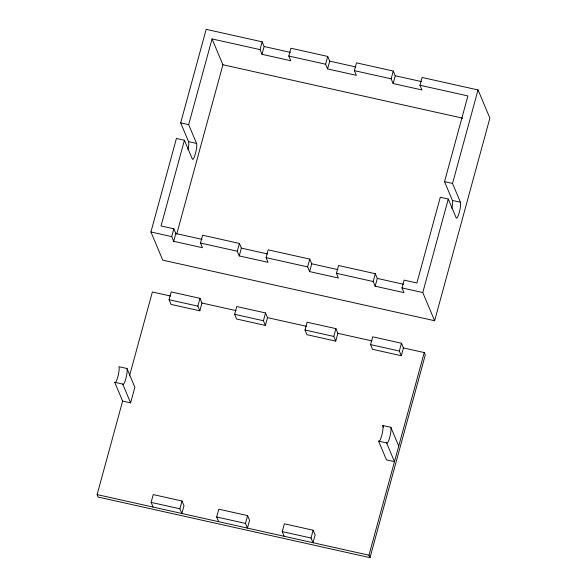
<?xml version="1.0" encoding="UTF-8"?>
<svg xmlns="http://www.w3.org/2000/svg" width="587" height="587" viewBox="0 0 587 587"><rect width="100%" height="100%" fill="white"/><g stroke="black" fill="none" stroke-linecap="round" stroke-linejoin="round"><path stroke-width="0.88" d="M150.925 231.975L176.43 138.459L184.421 140.234L192.323 159.026A8.335 1.519 -77.4 0 0 195.434 153.574A8.335 1.519 -77.4 0 0 196.572 143.433L188.676 124.649L212.054 38.925L260.034 49.616L262.007 54.312L290.785 60.725L288.811 56.029L290.939 48.237L327.722 56.433L329.696 61.129L327.568 68.921L356.353 75.341L354.379 70.645L356.507 62.846L393.283 71.049L395.256 75.745L393.136 83.537L421.921 89.95L419.947 85.254L422.068 77.462L478.038 89.936L489.881 118.112L434.622 320.737L162.768 260.151L150.925 231.975L171.712 236.605L173.686 241.301L202.471 247.721L200.497 243.025L202.618 235.226L239.401 243.429L241.374 248.125L239.247 255.917L268.032 262.33L266.058 257.634L268.186 249.842L309.76 259.109L311.741 263.805L309.613 271.598L338.398 278.011L336.424 273.315L338.545 265.522L375.328 273.718L377.302 278.414L375.174 286.207L403.959 292.62L401.985 287.923L404.113 280.131L416.909 282.985L440.287 197.254L448.285 199.037L456.18 217.821A8.335 1.519 -77.4 0 0 459.291 212.377A8.335 1.519 -77.4 0 0 460.428 202.236L452.533 183.452L478.038 89.936M187.987 149.56A8.335 1.519 -77.4 0 0 188.574 141.65L180.679 122.866L206.184 29.35L262.154 41.824L264.128 46.52L262.007 54.312M184.421 140.234L161.043 225.966L173.833 228.813L175.814 233.509L173.686 241.301M403.445 347.93L401.317 355.722L372.532 349.309L370.558 344.613L372.686 336.821L401.471 343.234L403.445 347.93L424.232 352.567L425.267 355.025L370.008 557.65L98.154 497.064L97.119 494.606L122.624 401.09L114.729 382.306A8.335 1.519 -77.4 0 0 117.84 376.854A8.335 1.519 -77.4 0 0 118.978 366.714L126.975 368.497L134.871 387.281L130.615 402.865L122.624 401.09M129.522 375.797L152.378 291.981L170.568 296.031M171.712 236.605L173.833 228.813M176.716 234.147L222.913 64.753L212.054 38.925M169.071 299.715L171.191 291.915L199.976 298.335L201.95 303.031L199.829 310.824L171.044 304.411L169.071 299.715L197.856 306.128L199.829 310.824M260.034 49.616L262.154 41.824M197.856 306.128L199.976 298.335M153.09 507.08L151.108 502.384L153.236 494.592L182.021 501.004L183.995 505.701L181.867 513.493L179.893 508.797L182.021 501.004M239.247 255.917L237.273 251.221L239.401 243.429M234.631 314.324L236.759 306.531L265.544 312.944L267.518 317.64L265.39 325.433L236.605 319.02L234.631 314.324L263.416 320.737L265.39 325.433M327.568 68.921L325.594 64.225L327.722 56.433M263.416 320.737L265.544 312.944M218.65 521.689L216.676 516.993L218.804 509.2L247.589 515.613L249.563 520.309L247.435 528.102L245.461 523.406L247.589 515.613M309.613 271.598L307.639 266.902L309.76 259.109M304.998 330.004L307.118 322.212L335.903 328.625L337.877 333.321L335.757 341.113L306.972 334.7L304.998 330.004L333.783 336.417L335.757 341.113M393.136 83.537L391.162 78.841L393.283 71.049M333.783 336.417L335.903 328.625M284.218 536.305L282.244 531.602L284.365 523.809L313.15 530.23L315.124 534.926L313.003 542.718L311.029 538.022L313.15 530.23M375.174 286.207L373.2 281.511L375.328 273.718M451.843 208.363A8.335 1.519 -77.4 0 0 452.43 200.453L444.535 181.669L467.92 95.945L419.947 85.254M401.317 355.722L399.343 351.026L401.471 343.234M434.622 320.737L422.779 292.561L448.285 199.037M370.008 557.65L368.974 555.192L424.232 352.567M264.128 46.52L290.301 52.353M329.696 61.129L355.861 66.962M395.256 75.745L421.429 81.571M288.811 56.029L325.594 64.225M354.379 70.645L391.162 78.841M222.913 64.753L462.673 118.185M180.679 122.866L188.676 124.649M444.535 181.669L452.533 183.452M188.574 141.65L196.572 143.433M452.43 200.453L460.428 202.236M175.814 233.509L201.979 239.342M241.374 248.125L267.54 253.951M311.741 263.805L337.907 269.631M377.302 278.414L403.467 284.247M200.497 243.025L237.273 251.221M266.058 257.634L307.639 266.902M336.424 273.315L373.2 281.511M401.985 287.923L422.779 292.561M201.95 303.031L236.106 310.64M267.518 317.64L306.443 326.313M337.877 333.321L372.033 340.93M370.558 344.613L399.343 351.026M390.832 427.299A8.335 1.519 -77.4 0 1 389.695 437.44A8.335 1.519 -77.4 0 1 386.584 442.884L394.479 461.668L386.481 459.885L378.586 441.101A8.335 1.519 -77.4 0 0 381.697 435.657A8.335 1.519 -77.4 0 0 382.834 425.516L390.832 427.299L398.727 446.083M114.729 382.306L122.72 384.081L130.615 402.865M378.586 441.101L386.584 442.884M151.108 502.384L179.893 508.797M216.676 516.993L245.461 523.406M282.244 531.602L311.029 538.022M97.119 494.606L368.974 555.192M382.834 425.516L383.524 427.153M126.975 368.497A8.335 1.519 -77.4 0 1 125.831 378.637A8.335 1.519 -77.4 0 1 122.72 384.081"/></g></svg>
